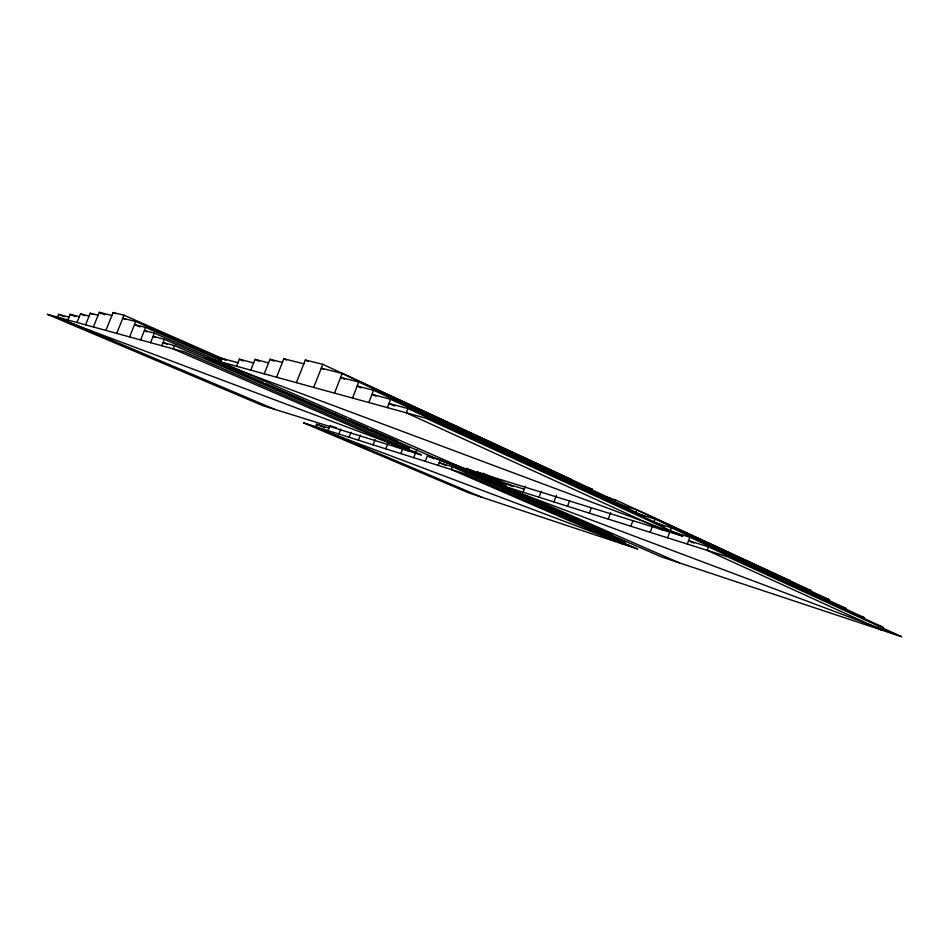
<?xml version="1.0" encoding="UTF-8"?>
<svg xmlns="http://www.w3.org/2000/svg" width="949" height="949" viewBox="0 0 949 949"><rect width="100%" height="100%" fill="white"/><g stroke="black" fill="none" stroke-linecap="round" stroke-linejoin="round"><path stroke-width="1.42" d="M845.108 610.219L845.773 608.25L671.323 527.715L655.19 522.792M828.809 601.678L829.485 599.732L655.035 519.044L635.628 513.16L636.874 509.898L811.288 590.658L807.065 589.305M674.158 532.947L670.136 531.108L671.323 527.715M653.837 522.377L655.035 519.044M609.59 500.704L610.432 498.415L358.71 381.996L340.62 377.382L334.534 393.123M863.495 619.567L864.219 617.585L689.852 537.217L670.136 531.108M882.012 629.045L882.748 627.04L708.547 546.885L688.583 540.633L693.944 543.089M416.825 449.612L413.74 457.679M619.911 505.07L626.613 507.074L373.562 390.253L368.829 402.53M614.691 502.021L615.486 499.886L607.348 497.466M687.301 544.05L689.852 537.217M708.547 546.885L707.254 550.349L881.645 630.053M650.172 532.33L652.663 525.71M663.671 526.232L662.331 529.815L406.279 412.803L407.94 408.556L663.671 526.232L659.685 524.999M667.61 537.834L669.626 532.448M608.238 519.091L610.646 512.697M624.905 541.974L623.967 544.465L451.226 469.518L452.305 466.73L624.905 541.974L619.507 540.195M630.812 526.221L632.769 521.025M358.71 381.996L352.53 398.058M589.353 513.124L591.346 507.881M538.985 497.229L541.298 491.179M553.896 501.938L556.399 495.366M567.549 506.244L569.637 500.74M524.239 489.221L506.268 483.599L505.141 486.54L679.354 562.864M523.101 492.211L525.378 486.244M591.524 491.546L592.378 489.304L342.174 373.455L321.284 368.188L313.692 387.406M425.259 461.321L427.37 455.876L440.324 459.885L612.342 535.058M438.189 465.401L440.324 459.885M220.69 362.174L154.379 333.135L150.583 342.672M385.792 448.853L387.833 443.634M396.777 443.064L397.512 441.178L370.407 429.328M400.881 453.622L402.934 448.343M409.268 447.964L408.165 450.834L173.133 348.852L174.45 345.59L409.268 447.964L402.839 445.983M567.111 478.177L571.156 479.352L322.79 364.333L321.284 368.188L323.965 369.422M349.078 437.264L351.047 432.222M358.354 440.194L360.335 435.117M387.37 407.619L390.62 399.292L645.059 516.564L640.836 515.283M373.099 444.844L375.116 439.695M221.331 360.656L145.624 327.417L140.654 339.944M296.396 382.661L305.317 360.027L322.79 364.333M328.959 428.141L316.563 424.262L315.602 426.694L481.878 497.276M327.986 430.609L329.92 425.674L336.753 427.785M338.888 434.049L340.845 429.055M250.785 370.157L255.067 359.374L268.555 362.886M264.213 373.835L269.979 359.28L282.387 362.459M276.55 377.216L283.846 358.769L303.834 363.799M342.174 373.455L340.62 377.382L344.665 379.244M237.962 362.72L221.947 358.402L220.571 361.866L461.404 467.371M236.562 366.255L239.373 359.185L253.644 362.969M105.885 330.406L113.121 312.518L124.034 315.21L225.53 359.908M124.034 315.21L116.691 333.372M161.793 345.744L164.379 339.303L263.324 382.542M129.61 336.919L135.766 321.509L222.137 359.493M67.842 319.979L70.143 314.309L79.313 316.741M76.976 322.482L80.475 313.87L89.087 316.124M85.552 324.831L90.25 313.241L98.127 315.258M93.382 326.978L99.313 312.34L111.911 315.507M68.992 317.144L58.624 314.344L57.486 317.132L274.878 409.41M135.766 321.509L122.812 318.247L125.529 319.433M145.624 327.417L134.521 324.594L139.918 326.954M154.379 333.135L144.39 330.56L147.095 331.735M373.562 390.253L357.18 386.018L361.201 387.868M164.379 339.303L153.145 336.326L155.85 337.5M390.62 399.292L372.032 394.357L376.077 396.207M174.45 345.59L163.086 342.518L167.154 344.297M407.94 408.556L388.995 403.455L394.381 405.923M47.45 314.38L184.675 352.02L421.19 454.879L263.063 405.733L47.45 314.38L421.19 454.879M205.162 357.643L425.686 418.129L682.663 536.138L444.203 462.033L205.162 357.643L682.663 536.138M589.578 488.474L592.378 489.304M603.517 496.363L610.432 498.415M619.934 504.797L636.874 509.898M452.305 466.73L439.257 462.649L446.042 465.591M303.55 422.886L464.429 473.681L637.598 548.996L469.043 493.006L303.55 422.886L637.598 548.996M487.739 481.048L727.586 556.778L901.55 636.66L661.548 556.944L487.739 481.048L901.55 636.66M784.36 578.878L789.793 580.61L615.486 499.886M823.981 597.953L829.485 599.732M837.789 605.664L845.773 608.25M858.655 615.759L864.219 617.585M877.149 625.189L882.748 627.04M58.624 314.344L64.058 316.658M316.563 424.262L324.736 427.75M70.143 314.309L75.576 316.646M80.475 313.87L84.556 315.637M90.25 313.241L92.966 314.427M266.04 383.728L346.005 418.675M348.722 419.849L367.69 428.141M99.313 312.34L104.746 314.7M427.37 455.876L434.12 458.818M113.121 312.518L115.814 313.704M466.647 468.332L505.959 485.591M454.025 464.369L503.955 486.232M482.685 473.16L511.131 485.698M221.947 358.402L226.004 360.181M506.268 483.599L513.018 486.576M477.561 471.831L505.924 484.31M239.373 359.185L243.43 360.988M255.067 359.374L259.124 361.189M269.979 359.28L274.036 361.106M283.846 358.769L286.551 360.003M305.317 360.027L307.998 361.261M655.178 522.994L657.871 524.228"/></g></svg>
